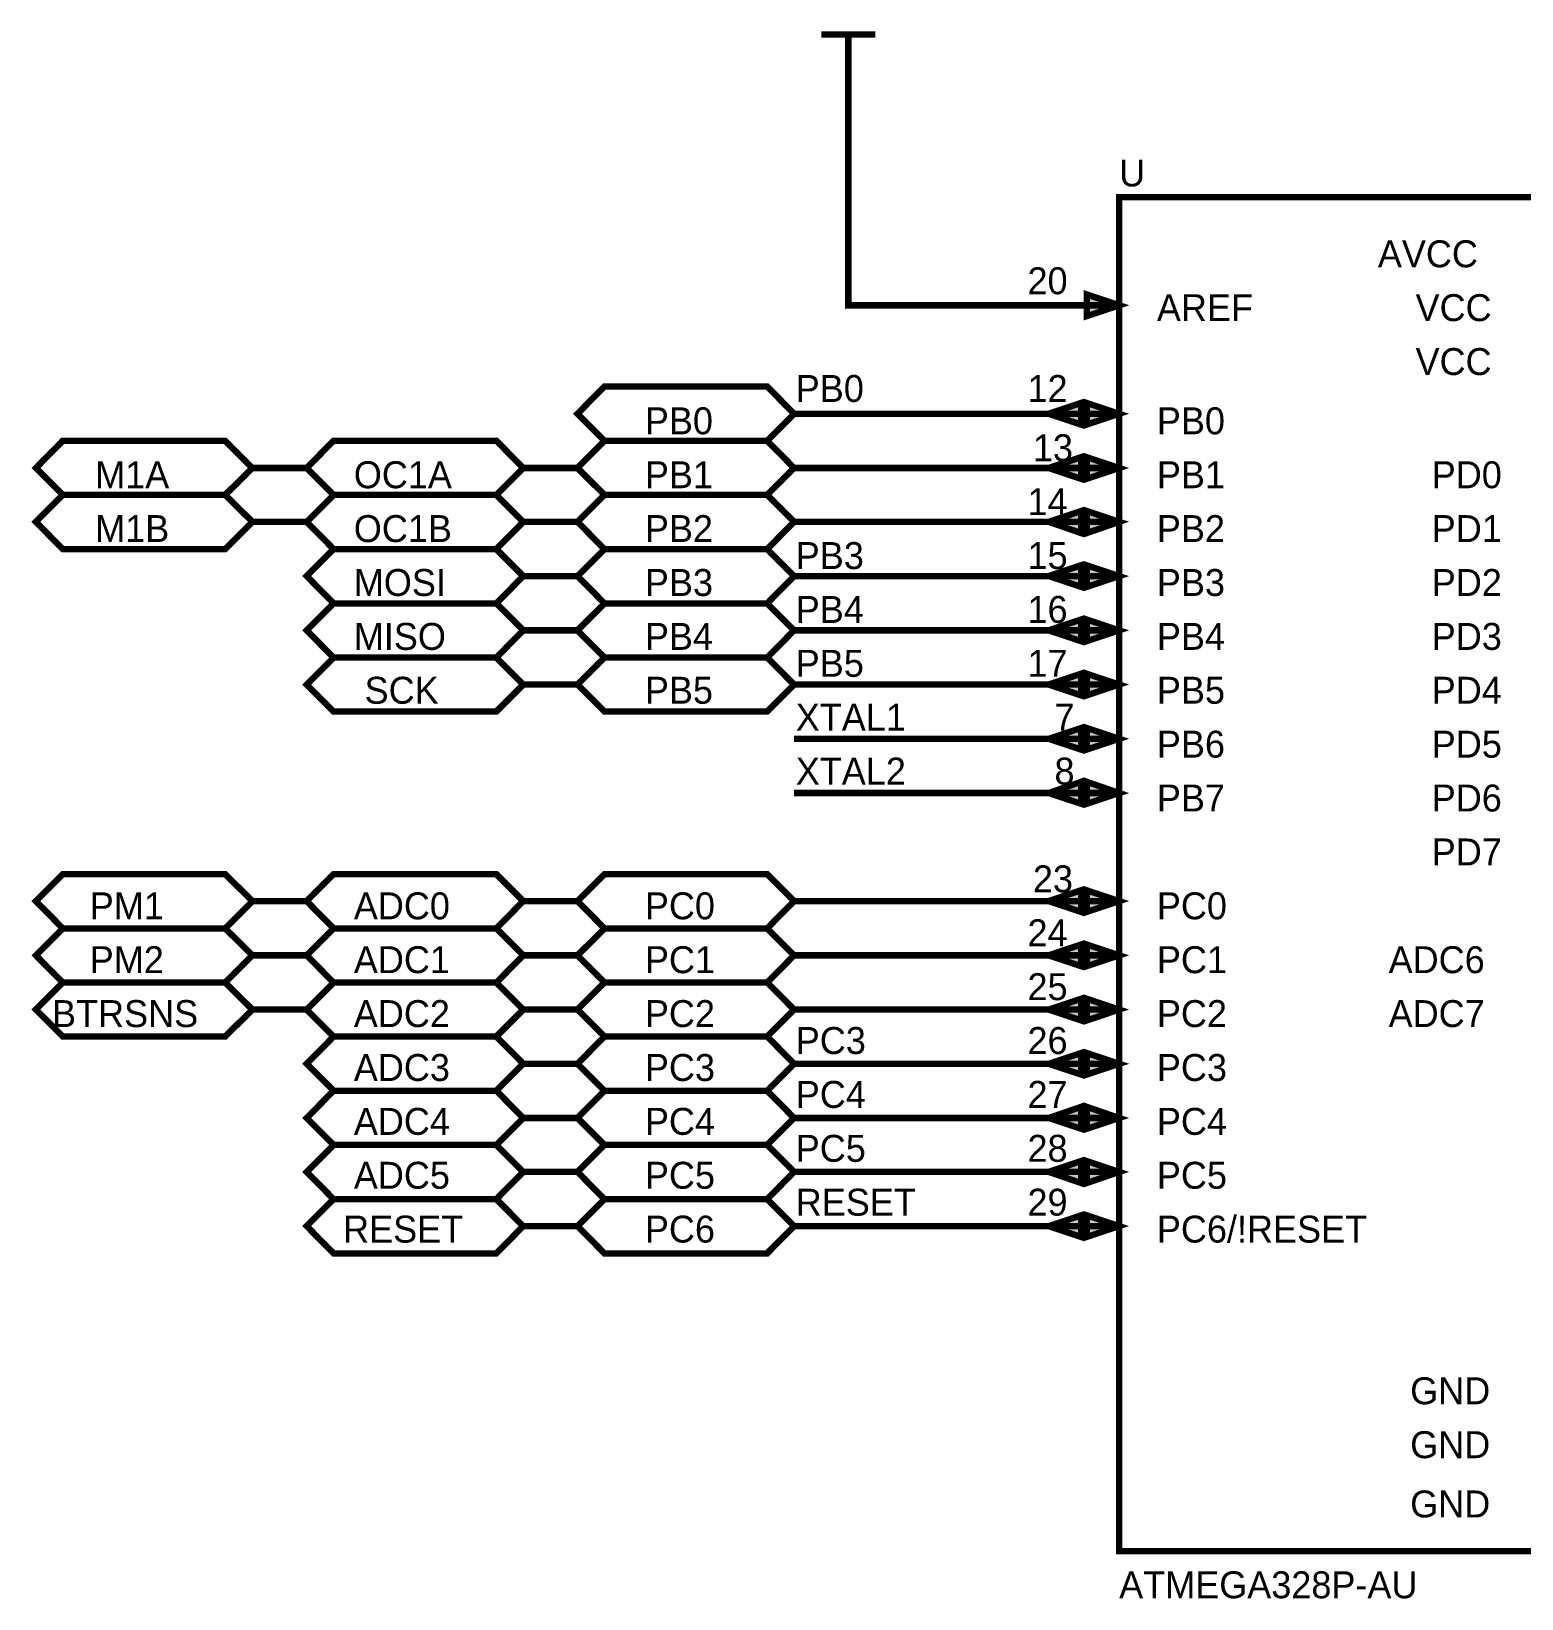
# Model space of a CAD drawing. Header units: millimetres. Extents: x 0 to 15.5, y 0 to 11.1.
# Drawn here: x 5.692 to 8.443, y 5.012 to 7.905 of the extents above; entities that cross this region are included whole.
import ezdxf

# ---------------------------------------------------------------- set-up
doc = ezdxf.new("R2010")
doc.units = ezdxf.units.MM
doc.header["$MEASUREMENT"] = 0
doc.layers.add('Sheet', color=255, linetype='Continuous')

msp = doc.modelspace()

# ---------------------------------------------------------------- linework, layer by layer
at = {"layer": 'Sheet', "const_width": 0.0118}
for points in [[(7.1506, 7.8992), (7.2501, 7.8992)], [(7.2003, 7.7991), (7.2003, 7.8992)], [(7.2003, 7.7991), (7.2003, 7.3994), (7.5, 7.3994)], [(7.7003, 7.3994), (7.5, 7.3994)], [(7.1002, 7.1992), (7.5, 7.1992)], [(7.7003, 7.1992), (7.5, 7.1992)], [(6.1004, 7.0991), (6.2005, 7.0991)], [(6.6003, 7.0991), (6.7004, 7.0991)], [(7.1002, 7.0991), (7.5, 7.0991)], [(7.7003, 7.0991), (7.5, 7.0991)], [(6.1004, 6.9997), (6.2005, 6.9997)], [(6.6003, 6.9997), (6.7004, 6.9997)], [(7.1002, 6.9997), (7.5, 6.9997)], [(7.7003, 6.9997), (7.5, 6.9997)], [(6.6003, 6.8996), (6.7004, 6.8996)], [(7.1002, 6.8996), (7.5, 6.8996)], [(7.7003, 6.8996), (7.5, 6.8996)], [(6.6003, 6.7995), (6.7004, 6.7995)], [(7.1002, 6.7995), (7.5, 6.7995)], [(7.7003, 6.7995), (7.5, 6.7995)], [(6.6003, 6.6994), (6.7004, 6.6994)], [(7.1002, 6.6994), (7.5, 6.6994)], [(7.7003, 6.6994), (7.5, 6.6994)], [(7.5, 6.5993), (7.1002, 6.5993)], [(7.7003, 6.5993), (7.5, 6.5993)], [(7.5, 6.4992), (7.1002, 6.4992)], [(7.7003, 6.4992), (7.5, 6.4992)], [(6.1004, 6.2997), (6.2005, 6.2997)], [(6.6003, 6.2997), (6.7004, 6.2997)], [(7.1002, 6.2997), (7.5, 6.2997)], [(7.7003, 6.2997), (7.5, 6.2997)], [(6.1004, 6.1996), (6.2005, 6.1996)], [(6.6003, 6.1996), (6.7004, 6.1996)], [(7.1002, 6.1996), (7.5, 6.1996)], [(7.7003, 6.1996), (7.5, 6.1996)], [(6.1004, 6.0995), (6.2005, 6.0995)], [(6.6003, 6.0995), (6.7004, 6.0995)], [(7.1002, 6.0995), (7.5, 6.0995)], [(7.7003, 6.0995), (7.5, 6.0995)], [(6.6003, 5.9994), (6.7004, 5.9994)], [(7.1002, 5.9994), (7.5, 5.9994)], [(7.7003, 5.9994), (7.5, 5.9994)], [(6.6003, 5.8994), (6.7004, 5.8994)], [(7.1002, 5.8994), (7.5, 5.8994)], [(7.7003, 5.8994), (7.5, 5.8994)], [(6.6003, 5.7999), (6.7004, 5.7999)], [(7.1002, 5.7999), (7.5, 5.7999)], [(7.7003, 5.7999), (7.5, 5.7999)], [(6.6003, 5.6998), (6.7004, 5.6998)], [(7.1002, 5.6998), (7.5, 5.6998)], [(7.7003, 5.6998), (7.5, 5.6998)]]:
    msp.add_lwpolyline(points, dxfattribs=at)
at = {"layer": 'Sheet'}
for points, const_width in [([(7.7003, 7.5989), (8.5005, 7.5989), (8.5005, 5.0999), (7.7003, 5.0999), (7.7003, 7.5989)], 0.0118), ([(7.7003, 7.5989), (7.7003, 5.0999), (8.5005, 5.0999), (8.5005, 7.5989), (7.7003, 7.5989), (7.7003, 7.5989)], 0.0039), ([(7.6406, 7.4193), (7.7003, 7.3994), (7.6406, 7.3795), (7.6406, 7.4193)], 0.0118), ([(7.6406, 7.4193), (7.7003, 7.3994), (7.6406, 7.3795), (7.6406, 7.4193)], 0.0039), ([(6.7502, 7.1495), (6.7004, 7.1992), (6.7502, 7.2496), (7.0505, 7.2496), (7.1002, 7.1992), (7.0505, 7.1495), (6.7502, 7.1495)], 0.0118), ([(6.7502, 7.1495), (6.7004, 7.1992), (6.7502, 7.2496), (7.0505, 7.2496), (7.1002, 7.1992), (7.0505, 7.1495), (6.7502, 7.1495)], 0.0039), ([(7.63, 7.2191), (7.63, 7.1793), (7.5703, 7.1992), (7.63, 7.2191)], 0.0118), ([(7.63, 7.2191), (7.63, 7.1793), (7.5703, 7.1992), (7.63, 7.2191)], 0.0039), ([(7.6406, 7.2191), (7.7003, 7.1992), (7.6406, 7.1793), (7.6406, 7.2191)], 0.0118), ([(7.6406, 7.2191), (7.7003, 7.1992), (7.6406, 7.1793), (7.6406, 7.2191)], 0.0039), ([(5.7503, 7.0494), (5.7006, 7.0991), (5.7503, 7.1495), (6.05, 7.1495), (6.1004, 7.0991), (6.05, 7.0494), (5.7503, 7.0494)], 0.0118), ([(5.7503, 7.0494), (5.7006, 7.0991), (5.7503, 7.1495), (6.05, 7.1495), (6.1004, 7.0991), (6.05, 7.0494), (5.7503, 7.0494)], 0.0118), ([(6.2502, 7.0494), (6.2005, 7.0991), (6.2502, 7.1495), (6.5506, 7.1495), (6.6003, 7.0991), (6.5506, 7.0494), (6.2502, 7.0494)], 0.0118), ([(6.2502, 7.0494), (6.2005, 7.0991), (6.2502, 7.1495), (6.5506, 7.1495), (6.6003, 7.0991), (6.5506, 7.0494), (6.2502, 7.0494)], 0.0118), ([(6.7502, 7.0494), (6.7004, 7.0991), (6.7502, 7.1495), (7.0505, 7.1495), (7.1002, 7.0991), (7.0505, 7.0494), (6.7502, 7.0494)], 0.0118), ([(6.7502, 7.0494), (6.7004, 7.0991), (6.7502, 7.1495), (7.0505, 7.1495), (7.1002, 7.0991), (7.0505, 7.0494), (6.7502, 7.0494)], 0.0039), ([(7.63, 7.119), (7.63, 7.0792), (7.5703, 7.0991), (7.63, 7.119)], 0.0118), ([(7.63, 7.119), (7.63, 7.0792), (7.5703, 7.0991), (7.63, 7.119)], 0.0039), ([(7.6406, 7.119), (7.7003, 7.0991), (7.6406, 7.0792), (7.6406, 7.119)], 0.0118), ([(7.6406, 7.119), (7.7003, 7.0991), (7.6406, 7.0792), (7.6406, 7.119)], 0.0039), ([(5.7503, 6.9493), (5.7006, 6.9997), (5.7503, 7.0494), (6.05, 7.0494), (6.1004, 6.9997), (6.05, 6.9493), (5.7503, 6.9493)], 0.0118), ([(5.7503, 6.9493), (5.7006, 6.9997), (5.7503, 7.0494), (6.05, 7.0494), (6.1004, 6.9997), (6.05, 6.9493), (5.7503, 6.9493)], 0.0118), ([(6.2502, 6.9493), (6.2005, 6.9997), (6.2502, 7.0494), (6.5506, 7.0494), (6.6003, 6.9997), (6.5506, 6.9493), (6.2502, 6.9493)], 0.0118), ([(6.2502, 6.9493), (6.2005, 6.9997), (6.2502, 7.0494), (6.5506, 7.0494), (6.6003, 6.9997), (6.5506, 6.9493), (6.2502, 6.9493)], 0.0118), ([(6.7502, 6.9493), (6.7004, 6.9997), (6.7502, 7.0494), (7.0505, 7.0494), (7.1002, 6.9997), (7.0505, 6.9493), (6.7502, 6.9493)], 0.0118), ([(6.7502, 6.9493), (6.7004, 6.9997), (6.7502, 7.0494), (7.0505, 7.0494), (7.1002, 6.9997), (7.0505, 6.9493), (6.7502, 6.9493)], 0.0039), ([(7.63, 7.0196), (7.63, 6.9791), (7.5703, 6.9997), (7.63, 7.0196)], 0.0118), ([(7.63, 7.0196), (7.63, 6.9791), (7.5703, 6.9997), (7.63, 7.0196)], 0.0039), ([(7.6406, 7.0196), (7.7003, 6.9997), (7.6406, 6.9791), (7.6406, 7.0196)], 0.0118), ([(7.6406, 7.0196), (7.7003, 6.9997), (7.6406, 6.9791), (7.6406, 7.0196)], 0.0039), ([(6.2502, 6.8492), (6.2005, 6.8996), (6.2502, 6.9493), (6.5506, 6.9493), (6.6003, 6.8996), (6.5506, 6.8492), (6.2502, 6.8492)], 0.0118), ([(6.2502, 6.8492), (6.2005, 6.8996), (6.2502, 6.9493), (6.5506, 6.9493), (6.6003, 6.8996), (6.5506, 6.8492), (6.2502, 6.8492)], 0.0118), ([(6.7502, 6.8492), (6.7004, 6.8996), (6.7502, 6.9493), (7.0505, 6.9493), (7.1002, 6.8996), (7.0505, 6.8492), (6.7502, 6.8492)], 0.0118), ([(6.7502, 6.8492), (6.7004, 6.8996), (6.7502, 6.9493), (7.0505, 6.9493), (7.1002, 6.8996), (7.0505, 6.8492), (6.7502, 6.8492)], 0.0039), ([(7.63, 6.9195), (7.63, 6.8797), (7.5703, 6.8996), (7.63, 6.9195)], 0.0118), ([(7.63, 6.9195), (7.63, 6.8797), (7.5703, 6.8996), (7.63, 6.9195)], 0.0039), ([(7.6406, 6.9195), (7.7003, 6.8996), (7.6406, 6.8797), (7.6406, 6.9195)], 0.0118), ([(7.6406, 6.9195), (7.7003, 6.8996), (7.6406, 6.8797), (7.6406, 6.9195)], 0.0039), ([(6.2502, 6.7491), (6.2005, 6.7995), (6.2502, 6.8492), (6.5506, 6.8492), (6.6003, 6.7995), (6.5506, 6.7491), (6.2502, 6.7491)], 0.0118), ([(6.2502, 6.7491), (6.2005, 6.7995), (6.2502, 6.8492), (6.5506, 6.8492), (6.6003, 6.7995), (6.5506, 6.7491), (6.2502, 6.7491)], 0.0118), ([(6.7502, 6.7491), (6.7004, 6.7995), (6.7502, 6.8492), (7.0505, 6.8492), (7.1002, 6.7995), (7.0505, 6.7491), (6.7502, 6.7491)], 0.0118), ([(6.7502, 6.7491), (6.7004, 6.7995), (6.7502, 6.8492), (7.0505, 6.8492), (7.1002, 6.7995), (7.0505, 6.7491), (6.7502, 6.7491)], 0.0039), ([(7.63, 6.8194), (7.63, 6.7796), (7.5703, 6.7995), (7.63, 6.8194)], 0.0118), ([(7.6406, 6.8194), (7.7003, 6.7995), (7.6406, 6.7796), (7.6406, 6.8194)], 0.0118), ([(7.63, 6.8194), (7.63, 6.7796), (7.5703, 6.7995), (7.63, 6.8194)], 0.0039), ([(7.6406, 6.8194), (7.7003, 6.7995), (7.6406, 6.7796), (7.6406, 6.8194)], 0.0039), ([(6.2502, 6.6497), (6.2005, 6.6994), (6.2502, 6.7491), (6.5506, 6.7491), (6.6003, 6.6994), (6.5506, 6.6497), (6.2502, 6.6497)], 0.0118), ([(6.2502, 6.6497), (6.2005, 6.6994), (6.2502, 6.7491), (6.5506, 6.7491), (6.6003, 6.6994), (6.5506, 6.6497), (6.2502, 6.6497)], 0.0118), ([(6.7502, 6.6497), (6.7004, 6.6994), (6.7502, 6.7491), (7.0505, 6.7491), (7.1002, 6.6994), (7.0505, 6.6497), (6.7502, 6.6497)], 0.0118), ([(6.7502, 6.6497), (6.7004, 6.6994), (6.7502, 6.7491), (7.0505, 6.7491), (7.1002, 6.6994), (7.0505, 6.6497), (6.7502, 6.6497)], 0.0039), ([(7.63, 6.7193), (7.63, 6.6795), (7.5703, 6.6994), (7.63, 6.7193)], 0.0118), ([(7.63, 6.7193), (7.63, 6.6795), (7.5703, 6.6994), (7.63, 6.7193)], 0.0039), ([(7.6406, 6.7193), (7.7003, 6.6994), (7.6406, 6.6795), (7.6406, 6.7193)], 0.0118), ([(7.6406, 6.7193), (7.7003, 6.6994), (7.6406, 6.6795), (7.6406, 6.7193)], 0.0039), ([(7.63, 6.6192), (7.63, 6.5794), (7.5703, 6.5993), (7.63, 6.6192)], 0.0118), ([(7.6406, 6.6192), (7.7003, 6.5993), (7.6406, 6.5794), (7.6406, 6.6192)], 0.0118), ([(7.63, 6.6192), (7.63, 6.5794), (7.5703, 6.5993), (7.63, 6.6192)], 0.0039), ([(7.6406, 6.6192), (7.7003, 6.5993), (7.6406, 6.5794), (7.6406, 6.6192)], 0.0039), ([(7.63, 6.5198), (7.63, 6.4794), (7.5703, 6.4992), (7.63, 6.5198)], 0.0118), ([(7.63, 6.5198), (7.63, 6.4794), (7.5703, 6.4992), (7.63, 6.5198)], 0.0039), ([(7.6406, 6.5198), (7.7003, 6.4992), (7.6406, 6.4794), (7.6406, 6.5198)], 0.0118), ([(7.6406, 6.5198), (7.7003, 6.4992), (7.6406, 6.4794), (7.6406, 6.5198)], 0.0039), ([(5.7503, 6.2493), (5.7006, 6.2997), (5.7503, 6.3494), (6.05, 6.3494), (6.1004, 6.2997), (6.05, 6.2493), (5.7503, 6.2493)], 0.0118), ([(5.7503, 6.2493), (5.7006, 6.2997), (5.7503, 6.3494), (6.05, 6.3494), (6.1004, 6.2997), (6.05, 6.2493), (5.7503, 6.2493)], 0.0118), ([(6.2502, 6.2493), (6.2005, 6.2997), (6.2502, 6.3494), (6.5506, 6.3494), (6.6003, 6.2997), (6.5506, 6.2493), (6.2502, 6.2493)], 0.0118), ([(6.2502, 6.2493), (6.2005, 6.2997), (6.2502, 6.3494), (6.5506, 6.3494), (6.6003, 6.2997), (6.5506, 6.2493), (6.2502, 6.2493)], 0.0118), ([(6.7502, 6.2493), (6.7004, 6.2997), (6.7502, 6.3494), (7.0505, 6.3494), (7.1002, 6.2997), (7.0505, 6.2493), (6.7502, 6.2493)], 0.0118), ([(6.7502, 6.2493), (6.7004, 6.2997), (6.7502, 6.3494), (7.0505, 6.3494), (7.1002, 6.2997), (7.0505, 6.2493), (6.7502, 6.2493)], 0.0039), ([(7.63, 6.3196), (7.63, 6.2798), (7.5703, 6.2997), (7.63, 6.3196)], 0.0118), ([(7.63, 6.3196), (7.63, 6.2798), (7.5703, 6.2997), (7.63, 6.3196)], 0.0039), ([(7.6406, 6.3196), (7.7003, 6.2997), (7.6406, 6.2798), (7.6406, 6.3196)], 0.0118), ([(7.6406, 6.3196), (7.7003, 6.2997), (7.6406, 6.2798), (7.6406, 6.3196)], 0.0039), ([(5.7503, 6.1493), (5.7006, 6.1996), (5.7503, 6.2493), (6.05, 6.2493), (6.1004, 6.1996), (6.05, 6.1493), (5.7503, 6.1493)], 0.0118), ([(5.7503, 6.1493), (5.7006, 6.1996), (5.7503, 6.2493), (6.05, 6.2493), (6.1004, 6.1996), (6.05, 6.1493), (5.7503, 6.1493)], 0.0118), ([(6.2502, 6.1493), (6.2005, 6.1996), (6.2502, 6.2493), (6.5506, 6.2493), (6.6003, 6.1996), (6.5506, 6.1493), (6.2502, 6.1493)], 0.0118), ([(6.2502, 6.1493), (6.2005, 6.1996), (6.2502, 6.2493), (6.5506, 6.2493), (6.6003, 6.1996), (6.5506, 6.1493), (6.2502, 6.1493)], 0.0118), ([(6.7502, 6.1493), (6.7004, 6.1996), (6.7502, 6.2493), (7.0505, 6.2493), (7.1002, 6.1996), (7.0505, 6.1493), (6.7502, 6.1493)], 0.0118), ([(6.7502, 6.1493), (6.7004, 6.1996), (6.7502, 6.2493), (7.0505, 6.2493), (7.1002, 6.1996), (7.0505, 6.1493), (6.7502, 6.1493)], 0.0039), ([(7.63, 6.2195), (7.63, 6.1797), (7.5703, 6.1996), (7.63, 6.2195)], 0.0118), ([(7.63, 6.2195), (7.63, 6.1797), (7.5703, 6.1996), (7.63, 6.2195)], 0.0039), ([(7.6406, 6.2195), (7.7003, 6.1996), (7.6406, 6.1797), (7.6406, 6.2195)], 0.0118), ([(7.6406, 6.2195), (7.7003, 6.1996), (7.6406, 6.1797), (7.6406, 6.2195)], 0.0039), ([(5.7503, 6.0498), (5.7006, 6.0995), (5.7503, 6.1493), (6.05, 6.1493), (6.1004, 6.0995), (6.05, 6.0498), (5.7503, 6.0498)], 0.0118), ([(5.7503, 6.0498), (5.7006, 6.0995), (5.7503, 6.1493), (6.05, 6.1493), (6.1004, 6.0995), (6.05, 6.0498), (5.7503, 6.0498)], 0.0118), ([(6.2502, 6.0498), (6.2005, 6.0995), (6.2502, 6.1493), (6.5506, 6.1493), (6.6003, 6.0995), (6.5506, 6.0498), (6.2502, 6.0498)], 0.0118), ([(6.2502, 6.0498), (6.2005, 6.0995), (6.2502, 6.1493), (6.5506, 6.1493), (6.6003, 6.0995), (6.5506, 6.0498), (6.2502, 6.0498)], 0.0118), ([(6.7502, 6.0498), (6.7004, 6.0995), (6.7502, 6.1493), (7.0505, 6.1493), (7.1002, 6.0995), (7.0505, 6.0498), (6.7502, 6.0498)], 0.0118), ([(6.7502, 6.0498), (6.7004, 6.0995), (6.7502, 6.1493), (7.0505, 6.1493), (7.1002, 6.0995), (7.0505, 6.0498), (6.7502, 6.0498)], 0.0039), ([(7.63, 6.1194), (7.63, 6.0796), (7.5703, 6.0995), (7.63, 6.1194)], 0.0118), ([(7.63, 6.1194), (7.63, 6.0796), (7.5703, 6.0995), (7.63, 6.1194)], 0.0039), ([(7.6406, 6.1194), (7.7003, 6.0995), (7.6406, 6.0796), (7.6406, 6.1194)], 0.0118), ([(7.6406, 6.1194), (7.7003, 6.0995), (7.6406, 6.0796), (7.6406, 6.1194)], 0.0039), ([(6.2502, 5.9497), (6.2005, 5.9994), (6.2502, 6.0498), (6.5506, 6.0498), (6.6003, 5.9994), (6.5506, 5.9497), (6.2502, 5.9497)], 0.0118), ([(6.2502, 5.9497), (6.2005, 5.9994), (6.2502, 6.0498), (6.5506, 6.0498), (6.6003, 5.9994), (6.5506, 5.9497), (6.2502, 5.9497)], 0.0118), ([(6.7502, 5.9497), (6.7004, 5.9994), (6.7502, 6.0498), (7.0505, 6.0498), (7.1002, 5.9994), (7.0505, 5.9497), (6.7502, 5.9497)], 0.0118), ([(6.7502, 5.9497), (6.7004, 5.9994), (6.7502, 6.0498), (7.0505, 6.0498), (7.1002, 5.9994), (7.0505, 5.9497), (6.7502, 5.9497)], 0.0039), ([(7.63, 6.0193), (7.63, 5.9796), (7.5703, 5.9994), (7.63, 6.0193)], 0.0118), ([(7.63, 6.0193), (7.63, 5.9796), (7.5703, 5.9994), (7.63, 6.0193)], 0.0039), ([(7.6406, 6.0193), (7.7003, 5.9994), (7.6406, 5.9796), (7.6406, 6.0193)], 0.0118), ([(7.6406, 6.0193), (7.7003, 5.9994), (7.6406, 5.9796), (7.6406, 6.0193)], 0.0039), ([(6.2502, 5.8496), (6.2005, 5.8994), (6.2502, 5.9497), (6.5506, 5.9497), (6.6003, 5.8994), (6.5506, 5.8496), (6.2502, 5.8496)], 0.0118), ([(6.2502, 5.8496), (6.2005, 5.8994), (6.2502, 5.9497), (6.5506, 5.9497), (6.6003, 5.8994), (6.5506, 5.8496), (6.2502, 5.8496)], 0.0118), ([(6.7502, 5.8496), (6.7004, 5.8994), (6.7502, 5.9497), (7.0505, 5.9497), (7.1002, 5.8994), (7.0505, 5.8496), (6.7502, 5.8496)], 0.0118), ([(6.7502, 5.8496), (6.7004, 5.8994), (6.7502, 5.9497), (7.0505, 5.9497), (7.1002, 5.8994), (7.0505, 5.8496), (6.7502, 5.8496)], 0.0039), ([(7.63, 5.9199), (7.63, 5.8795), (7.5703, 5.8994), (7.63, 5.9199)], 0.0118), ([(7.63, 5.9199), (7.63, 5.8795), (7.5703, 5.8994), (7.63, 5.9199)], 0.0039), ([(7.6406, 5.9199), (7.7003, 5.8994), (7.6406, 5.8795), (7.6406, 5.9199)], 0.0118), ([(7.6406, 5.9199), (7.7003, 5.8994), (7.6406, 5.8795), (7.6406, 5.9199)], 0.0039), ([(6.2502, 5.7495), (6.2005, 5.7999), (6.2502, 5.8496), (6.5506, 5.8496), (6.6003, 5.7999), (6.5506, 5.7495), (6.2502, 5.7495)], 0.0118), ([(6.2502, 5.7495), (6.2005, 5.7999), (6.2502, 5.8496), (6.5506, 5.8496), (6.6003, 5.7999), (6.5506, 5.7495), (6.2502, 5.7495)], 0.0118), ([(6.7502, 5.7495), (6.7004, 5.7999), (6.7502, 5.8496), (7.0505, 5.8496), (7.1002, 5.7999), (7.0505, 5.7495), (6.7502, 5.7495)], 0.0118), ([(6.7502, 5.7495), (6.7004, 5.7999), (6.7502, 5.8496), (7.0505, 5.8496), (7.1002, 5.7999), (7.0505, 5.7495), (6.7502, 5.7495)], 0.0118), ([(7.63, 5.8198), (7.63, 5.7794), (7.5703, 5.7999), (7.63, 5.8198)], 0.0118), ([(7.63, 5.8198), (7.63, 5.7794), (7.5703, 5.7999), (7.63, 5.8198)], 0.0039), ([(7.6406, 5.8198), (7.7003, 5.7999), (7.6406, 5.7794), (7.6406, 5.8198)], 0.0118), ([(7.6406, 5.8198), (7.7003, 5.7999), (7.6406, 5.7794), (7.6406, 5.8198)], 0.0039), ([(6.2502, 5.6495), (6.2005, 5.6998), (6.2502, 5.7495), (6.5506, 5.7495), (6.6003, 5.6998), (6.5506, 5.6495), (6.2502, 5.6495)], 0.0118), ([(6.2502, 5.6495), (6.2005, 5.6998), (6.2502, 5.7495), (6.5506, 5.7495), (6.6003, 5.6998), (6.5506, 5.6495), (6.2502, 5.6495)], 0.0118), ([(6.7502, 5.6495), (6.7004, 5.6998), (6.7502, 5.7495), (7.0505, 5.7495), (7.1002, 5.6998), (7.0505, 5.6495), (6.7502, 5.6495)], 0.0118), ([(6.7502, 5.6495), (6.7004, 5.6998), (6.7502, 5.7495), (7.0505, 5.7495), (7.1002, 5.6998), (7.0505, 5.6495), (6.7502, 5.6495)], 0.0039), ([(7.63, 5.7197), (7.63, 5.6799), (7.5703, 5.6998), (7.63, 5.7197)], 0.0118), ([(7.63, 5.7197), (7.63, 5.6799), (7.5703, 5.6998), (7.63, 5.7197)], 0.0039), ([(7.6406, 5.7197), (7.7003, 5.6998), (7.6406, 5.6799), (7.6406, 5.7197)], 0.0118), ([(7.6406, 5.7197), (7.7003, 5.6998), (7.6406, 5.6799), (7.6406, 5.7197)], 0.0039)]:
    msp.add_lwpolyline(points, close=True, dxfattribs=dict(at, const_width=const_width))
for points in [[(7.638, 7.3773), (7.7062, 7.4), (7.638, 7.4227)], [(7.6319, 7.2227), (7.5638, 7.2), (7.6319, 7.1773)], [(7.638, 7.1773), (7.7062, 7.2), (7.638, 7.2227)], [(7.6319, 7.1227), (7.5638, 7.1), (7.6319, 7.0773)], [(7.638, 7.0773), (7.7062, 7.1), (7.638, 7.1227)], [(7.6319, 7.0227), (7.5638, 7), (7.6319, 6.9773)], [(7.638, 6.9773), (7.7062, 7), (7.638, 7.0227)], [(7.6319, 6.9227), (7.5638, 6.9), (7.6319, 6.8773)], [(7.638, 6.8773), (7.7062, 6.9), (7.638, 6.9227)], [(7.6319, 6.8227), (7.5638, 6.8), (7.6319, 6.7773)], [(7.638, 6.7773), (7.7062, 6.8), (7.638, 6.8227)], [(7.6319, 6.7227), (7.5638, 6.7), (7.6319, 6.6773)], [(7.638, 6.6773), (7.7062, 6.7), (7.638, 6.7227)], [(7.6319, 6.6227), (7.5638, 6.6), (7.6319, 6.5773)], [(7.638, 6.5773), (7.7062, 6.6), (7.638, 6.6227)], [(7.6319, 6.5227), (7.5638, 6.5), (7.6319, 6.4773)], [(7.638, 6.4773), (7.7062, 6.5), (7.638, 6.5227)], [(7.6319, 6.3227), (7.5638, 6.3), (7.6319, 6.2773)], [(7.638, 6.2773), (7.7062, 6.3), (7.638, 6.3227)], [(7.6319, 6.2227), (7.5638, 6.2), (7.6319, 6.1773)], [(7.638, 6.1773), (7.7062, 6.2), (7.638, 6.2227)], [(7.6319, 6.1227), (7.5638, 6.1), (7.6319, 6.0773)], [(7.638, 6.0773), (7.7062, 6.1), (7.638, 6.1227)], [(7.6319, 6.0227), (7.5638, 6), (7.6319, 5.9773)], [(7.638, 5.9773), (7.7062, 6), (7.638, 6.0227)], [(7.6319, 5.9227), (7.5638, 5.9), (7.6319, 5.8773)], [(7.638, 5.8773), (7.7062, 5.9), (7.638, 5.9227)], [(7.6319, 5.8227), (7.5638, 5.8), (7.6319, 5.7773)], [(7.638, 5.7773), (7.7062, 5.8), (7.638, 5.8227)], [(7.6319, 5.7227), (7.5638, 5.7), (7.6319, 5.6773)], [(7.638, 5.6773), (7.7062, 5.7), (7.638, 5.7227)]]:
    msp.add_solid(points, dxfattribs=at)

# ---------------------------------------------------------------- texts
for s, height, p in [('U', 0.0497, (7.7003, 7.6188)), ('AVCC', 0.04973, (8.1778, 7.4696)), ('20', 0.04973, (7.5311, 7.4199)), ('AREF', 0.04973, (7.7699, 7.3702)), ('VCC', 0.04973, (8.2474, 7.3702)), ('VCC', 0.04973, (8.2474, 7.2707)), ('PB0', 0.04973, (7.1033, 7.221)), ('12', 0.04973, (7.5311, 7.221)), ('PB0', 0.04973, (6.8248, 7.1613)), ('PB0', 0.04973, (7.7699, 7.1613)), ('13', 0.04973, (7.5411, 7.1116)), ('M1A', 0.04973, (5.81, 7.0618)), ('OC1A', 0.04973, (6.2875, 7.0618)), ('PB1', 0.04973, (6.8248, 7.0618)), ('PB1', 0.04973, (7.7699, 7.0618)), ('PD0', 0.04973, (8.2773, 7.0618)), ('14', 0.04973, (7.5311, 7.0121)), ('M1B', 0.04973, (5.81, 6.9624)), ('OC1B', 0.04973, (6.2875, 6.9624)), ('PB2', 0.04973, (6.8248, 6.9624)), ('PB2', 0.04973, (7.7699, 6.9624)), ('PD1', 0.04973, (8.2773, 6.9624)), ('PB3', 0.04973, (7.1033, 6.9126)), ('15', 0.04973, (7.5311, 6.9126)), ('MOSI', 0.04973, (6.2875, 6.8629)), ('PB3', 0.04973, (6.8248, 6.8629)), ('PB3', 0.04973, (7.7699, 6.8629)), ('PD2', 0.04973, (8.2773, 6.8629)), ('PB4', 0.04973, (7.1033, 6.8132)), ('16', 0.04973, (7.5311, 6.8132)), ('MISO', 0.04973, (6.2875, 6.7634)), ('PB4', 0.04973, (6.8248, 6.7634)), ('PB4', 0.04973, (7.7699, 6.7634)), ('PD3', 0.04973, (8.2773, 6.7634)), ('PB5', 0.04973, (7.1033, 6.7137)), ('17', 0.04973, (7.5311, 6.7137)), ('SCK', 0.04973, (6.3074, 6.664)), ('PB5', 0.04973, (6.8248, 6.664)), ('PB5', 0.04973, (7.7699, 6.664)), ('PD4', 0.04973, (8.2773, 6.664)), ('XTAL1', 0.04973, (7.1033, 6.6142)), ('7', 0.0497, (7.5809, 6.6142)), ('PB6', 0.04973, (7.7699, 6.5645)), ('PD5', 0.04973, (8.2773, 6.5645)), ('XTAL2', 0.04973, (7.1033, 6.5148)), ('8', 0.0497, (7.5809, 6.5148)), ('PB7', 0.04973, (7.7699, 6.4651)), ('PD6', 0.04973, (8.2773, 6.4651)), ('PD7', 0.04973, (8.2773, 6.3656)), ('23', 0.04973, (7.5411, 6.3159)), ('PM1', 0.04973, (5.8001, 6.2661)), ('ADC0', 0.04973, (6.2875, 6.2661)), ('PC0', 0.04973, (6.8248, 6.2661)), ('PC0', 0.04973, (7.7699, 6.2661)), ('24', 0.04973, (7.5311, 6.2164)), ('PM2', 0.04973, (5.8001, 6.1667)), ('ADC1', 0.04973, (6.2875, 6.1667)), ('PC1', 0.04973, (6.8248, 6.1667)), ('PC1', 0.04973, (7.7699, 6.1667)), ('ADC6', 0.04973, (8.1977, 6.1667)), ('25', 0.04973, (7.5311, 6.1169)), ('BTRSNS', 0.04973, (5.7304, 6.0672)), ('ADC2', 0.04973, (6.2875, 6.0672)), ('PC2', 0.04973, (6.8248, 6.0672)), ('PC2', 0.04973, (7.7699, 6.0672)), ('ADC7', 0.04973, (8.1977, 6.0672)), ('PC3', 0.04973, (7.1033, 6.0175)), ('26', 0.04973, (7.5311, 6.0175)), ('ADC3', 0.04973, (6.2875, 5.9677)), ('PC3', 0.04973, (6.8248, 5.9677)), ('PC3', 0.04973, (7.7699, 5.9677)), ('PC4', 0.04973, (7.1033, 5.918)), ('27', 0.04973, (7.5311, 5.918)), ('ADC4', 0.04973, (6.2875, 5.8683)), ('PC4', 0.04973, (6.8248, 5.8683)), ('PC4', 0.04973, (7.7699, 5.8683)), ('PC5', 0.04973, (7.1033, 5.8185)), ('28', 0.04973, (7.5311, 5.8185)), ('ADC5', 0.04973, (6.2875, 5.7688)), ('PC5', 0.04973, (6.8248, 5.7688)), ('PC5', 0.04973, (7.7699, 5.7688)), ('RESET', 0.04973, (7.1033, 5.7191)), ('29', 0.04973, (7.5311, 5.7191)), ('RESET', 0.04973, (6.2677, 5.6694)), ('PC6', 0.04973, (6.8248, 5.6694)), ('PC6/!RESET', 0.04973, (7.7699, 5.6694)), ('GND', 0.04973, (8.2375, 5.371)), ('GND', 0.04973, (8.2375, 5.2715)), ('GND', 0.04973, (8.2375, 5.1621)), ('ATMEGA328P-AU', 0.049731, (7.7003, 5.0129))]:
    msp.add_text(s, height=height, dxfattribs=at).set_placement(p)

doc.saveas('drawing.dxf')
